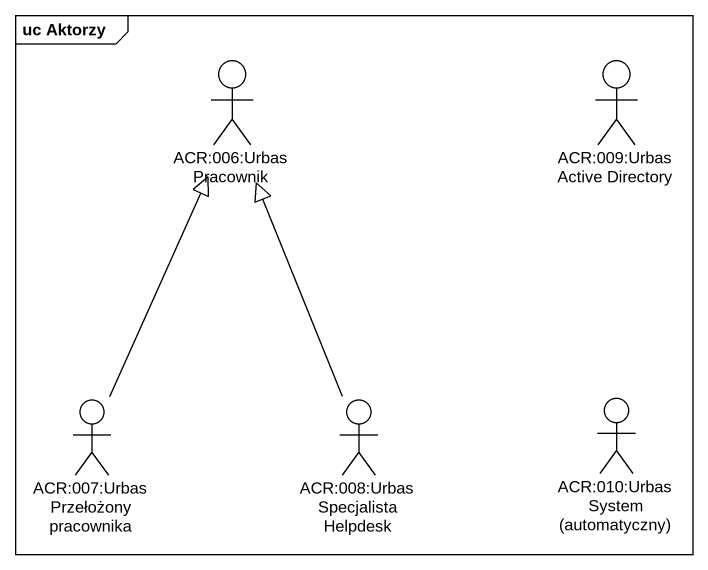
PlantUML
@startuml
mainframe uc Aktorzy
actor "ACR:006:Urbas Pracownik" as ACR_006_Urbas_Pracownik
actor "ACR:009:Urbas Active Directory" as ACR_009_Urbas_Active
actor "ACR:007:Urbas Przełożony pracownika" as ACR_007_Urbas_Przełożony
actor "ACR:008:Urbas Specjalista Helpdesk" as ACR_008_Urbas_Specjalista
actor "ACR:010:Urbas System (automatyczny)" as ACR_010_Urbas_System
ACR_007_Urbas_Przełożony -up-|> ACR_006_Urbas_Pracownik
ACR_008_Urbas_Specjalista -up-|> ACR_006_Urbas_Pracownik
@enduml
